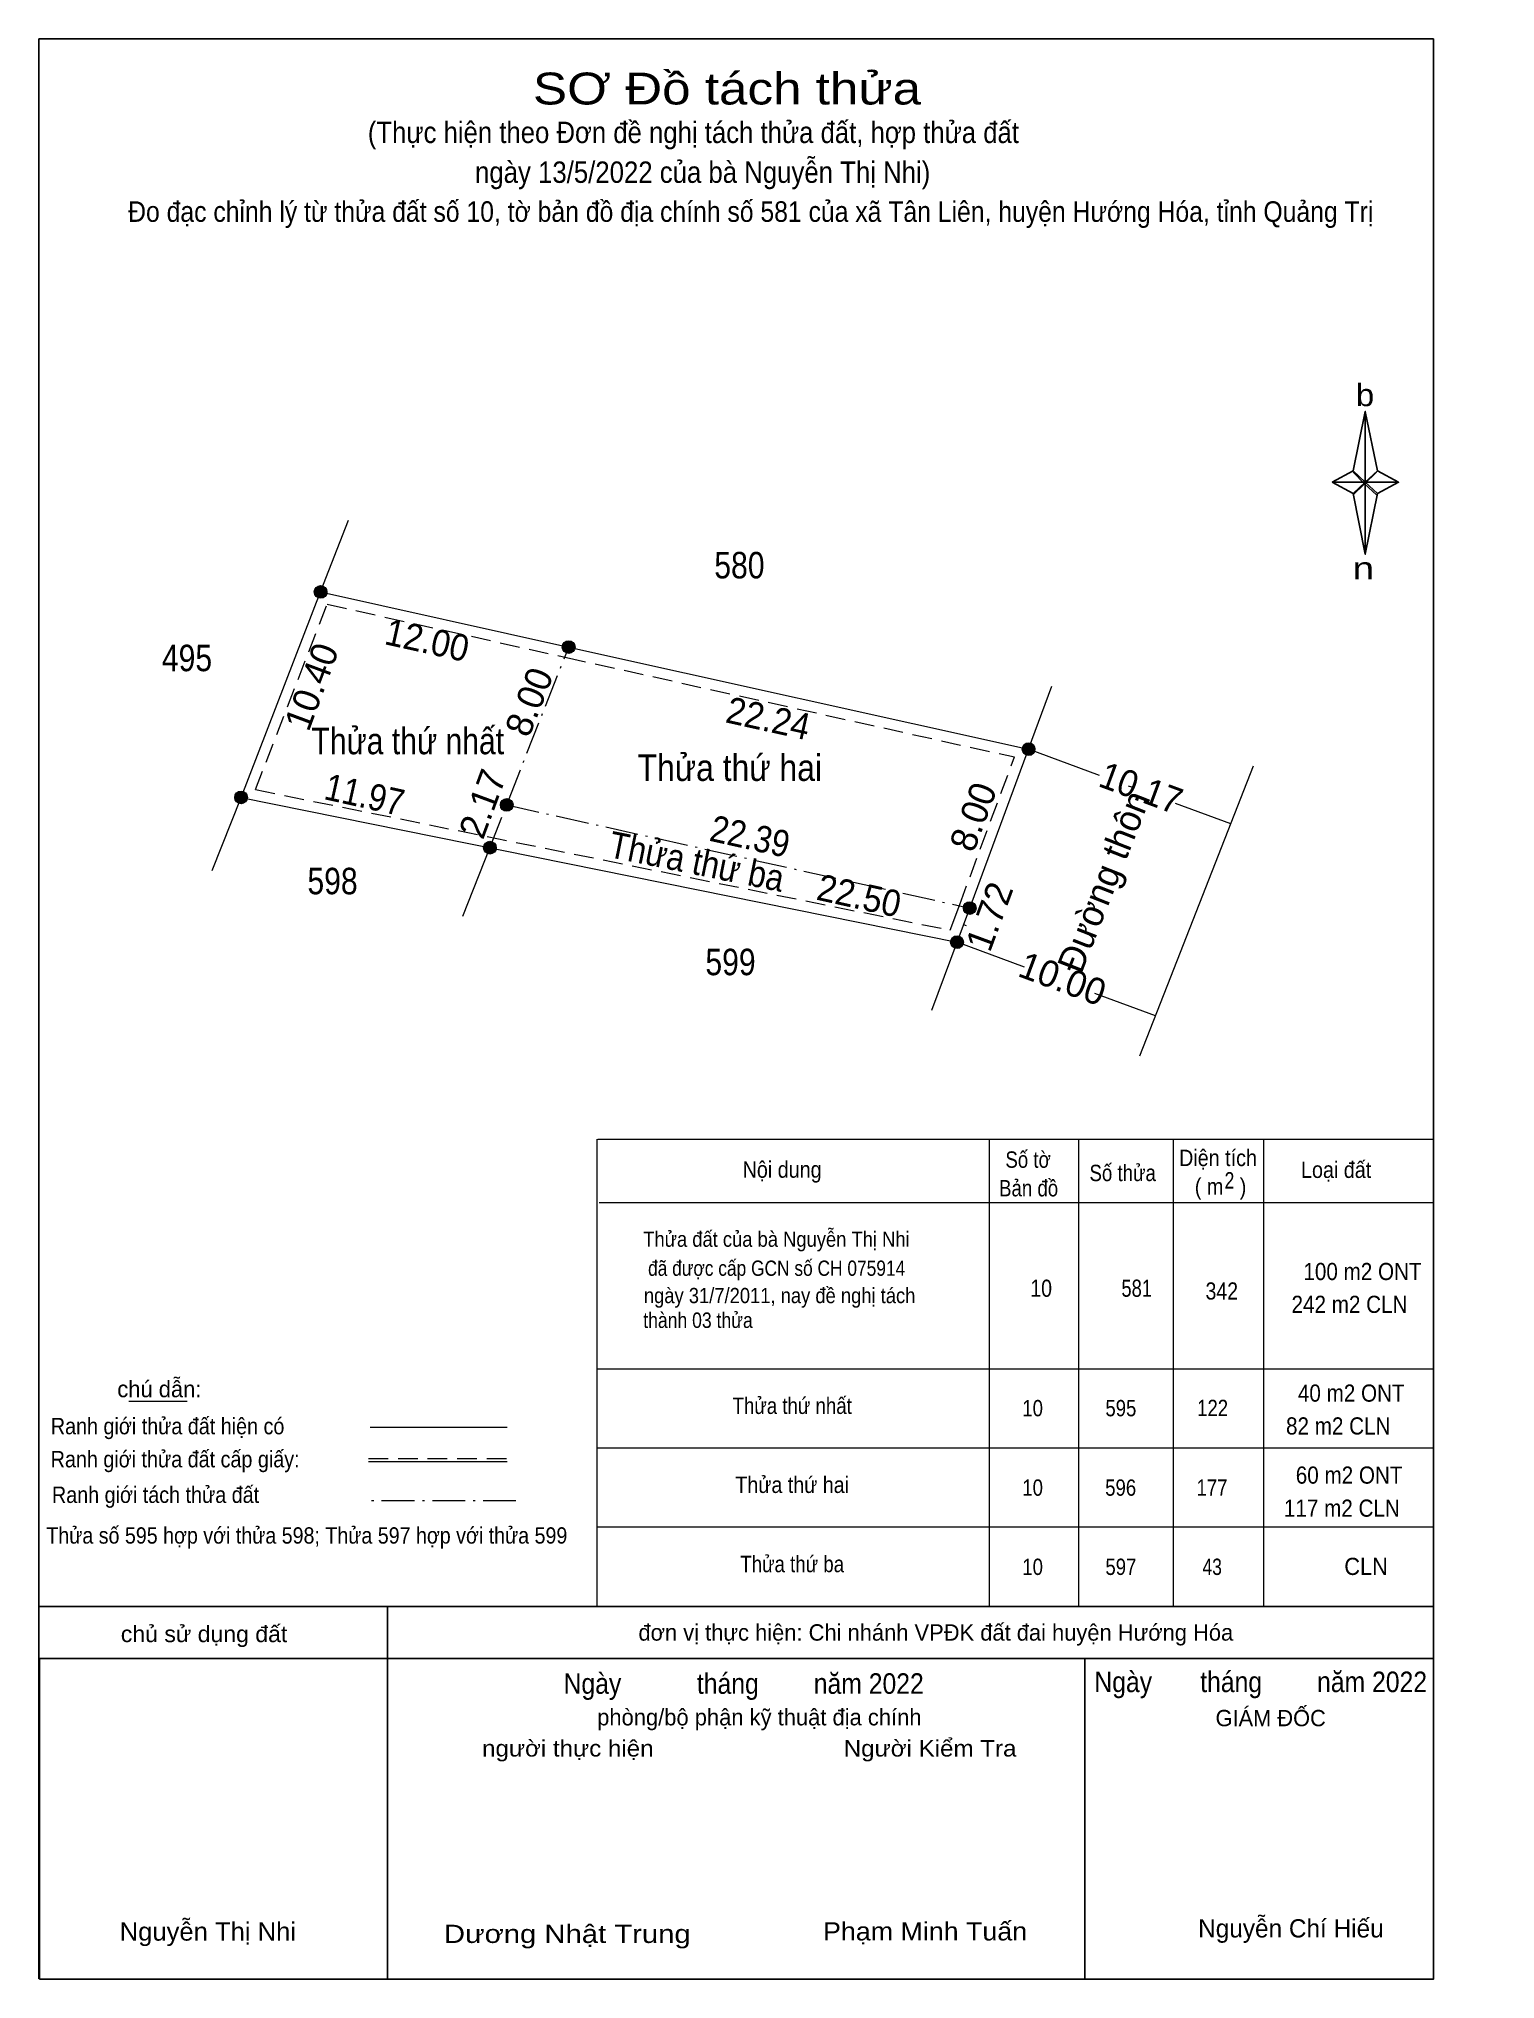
# Model space of a CAD drawing. Header units: metres. Extents: x 549193.9 to 549262.6, y 1837730.9 to 1837822.5.
import ezdxf
from ezdxf.enums import TextEntityAlignment as Align

# ---------------------------------------------------------------- set-up
doc = ezdxf.new("R2010")
doc.units = ezdxf.units.M
doc.header["$LTSCALE"] = 0.31
doc.linetypes.add('DOT_DASHED', pattern=[7.7, 5, -1.2, 0.3, -1.2])
doc.linetypes.add('MEDIUM_DASHED', pattern=[4.5, 3, -1.5])
for name, color, linetype, lineweight in [('1', 7, 'Continuous', 25), ('10', 7, 'Continuous', 13), ('29', 7, 'MEDIUM_DASHED', 13), ('50', 7, 'DOT_DASHED', 13), ('63', 7, 'Continuous', 25)]:
    doc.layers.add(name, color=color, linetype=linetype, lineweight=lineweight)
for name, color, linetype in [('5', 7, 'Continuous'), ('6', 7, 'Continuous'), ('7', 7, 'Continuous')]:
    doc.layers.add(name, color=color, linetype=linetype)

msp = doc.modelspace()

# ---------------------------------------------------------------- hatches: boundary and pattern name
at = {"layer": '10'}
for points in [[(549207.49, 1837796.4, 1), (549206.89, 1837796.4, 1)], [(549219.2, 1837793.8, 1), (549218.6, 1837793.8, 1)], [(549240.91, 1837788.98, 1), (549240.31, 1837788.98, 1)], [(549203.74, 1837786.7, 1), (549203.14, 1837786.7, 1)], [(549216.28, 1837786.35, 1), (549215.68, 1837786.35, 1)], [(549215.48, 1837784.33, 1), (549214.88, 1837784.33, 1)], [(549238.13, 1837781.48, 1), (549237.53, 1837781.48, 1)], [(549237.53, 1837779.87, 1), (549236.93, 1837779.87, 1)]]:
    msp.add_hatch(color=256, dxfattribs=at).paths.add_polyline_path(points)

# ---------------------------------------------------------------- linework, layer by layer
at = {"layer": '1'}
for p, q in [((549193.89, 1837730.94), (549193.89, 1837822.51)), ((549193.89, 1837822.51), (549259.72, 1837822.51)), ((549259.72, 1837730.94), (549259.72, 1837822.51)), ((549255.93, 1837802.12), (549256.5, 1837804.92)), ((549256.5, 1837804.92), (549256.5, 1837801.58)), ((549256.5, 1837804.92), (549257.07, 1837802.12)), ((549254.93, 1837801.58), (549255.93, 1837802.12)), ((549256.46, 1837801.51), (549255.93, 1837802.06)), ((549256.46, 1837801.51), (549257.03, 1837802.06)), ((549255.93, 1837800.98), (549256.46, 1837801.51)), ((549255.93, 1837801.04), (549256.5, 1837798.18)), ((549257.03, 1837800.98), (549256.46, 1837801.51)), ((549256.5, 1837801.58), (549256.5, 1837798.18)), ((549256.5, 1837801.58), (549258.07, 1837801.58)), ((549257.07, 1837801.04), (549256.5, 1837798.18)), ((549257.07, 1837801.04), (549258.07, 1837801.58)), ((549210.35, 1837748.51), (549210.35, 1837730.92)), ((549193.92, 1837746.06), (549193.92, 1837730.92)), ((549193.92, 1837746.06), (549259.72, 1837746.06)), ((549243.26, 1837746.06), (549243.26, 1837730.92))]:
    msp.add_line(p, q, dxfattribs=at)
at = {"layer": '1', "lineweight": 13}
for p, q in [((549220.23, 1837770.57), (549220.23, 1837748.51)), ((549220.28, 1837770.57), (549259.72, 1837770.57)), ((549238.77, 1837748.51), (549238.77, 1837770.57)), ((549242.98, 1837748.51), (549242.98, 1837770.57)), ((549247.44, 1837770.57), (549247.44, 1837748.51)), ((549251.72, 1837748.51), (549251.72, 1837770.57)), ((549259.72, 1837767.57), (549220.34, 1837767.57)), ((549259.72, 1837759.72), (549220.23, 1837759.72)), ((549259.72, 1837759.72), (549220.23, 1837759.72)), ((549259.72, 1837759.72), (549220.23, 1837759.72)), ((549259.72, 1837759.72), (549220.28, 1837759.72)), ((549198.14, 1837758.21), (549200.9, 1837758.21)), ((549259.72, 1837755.99), (549220.23, 1837755.99)), ((549259.72, 1837752.25), (549220.23, 1837752.25)), ((549259.72, 1837752.25), (549220.23, 1837752.25)), ((549259.72, 1837752.25), (549220.23, 1837752.25)), ((549259.72, 1837748.51), (549220.23, 1837748.51)), ((549259.72, 1837748.51), (549220.23, 1837748.51)), ((549259.72, 1837748.51), (549220.23, 1837748.51))]:
    msp.add_line(p, q, dxfattribs=at)
at = {"layer": '1'}
for points in [[(549255.93, 1837802.12), (549256.5, 1837804.92), (549256.5, 1837801.58)], [(549256.5, 1837801.58), (549257.07, 1837802.12), (549258.07, 1837801.58)], [(549254.93, 1837801.58), (549255.93, 1837801.04), (549256.5, 1837801.58)], [(549256.5, 1837801.58), (549256.5, 1837798.18), (549257.07, 1837801.04)]]:
    msp.add_lwpolyline(points, close=True, dxfattribs=at)
for points in [[(549255.93, 1837802.12), (549256.5, 1837801.58), (549257.07, 1837801.04)], [(549257.07, 1837802.12), (549256.5, 1837801.58), (549255.93, 1837801.04)], [(549257.03, 1837802.06), (549256.46, 1837801.51), (549255.93, 1837800.98)], [(549193.92, 1837730.92), (549259.72, 1837730.92), (549259.72, 1837774.53)]]:
    msp.add_lwpolyline(points, dxfattribs=at)
at = {"layer": '10'}
for p, q in [((549207.19, 1837796.4), (549218.9, 1837793.8)), ((549218.9, 1837793.8), (549240.61, 1837788.98)), ((549240.61, 1837788.98), (549241.71, 1837791.96)), ((549237.83, 1837781.48), (549240.61, 1837788.98)), ((549243.96, 1837787.74), (549240.61, 1837788.98)), ((549245.48, 1837787.18), (549245.33, 1837787.24)), ((549202.08, 1837783.25), (549203.44, 1837786.7)), ((549203.44, 1837786.7), (549237.23, 1837779.87)), ((549250.16, 1837785.45), (549247.55, 1837786.42)), ((549213.91, 1837781.1), (549215.18, 1837784.33)), ((549236.91, 1837780.44), (549237.36, 1837781.65)), ((549240.42, 1837778.69), (549237.23, 1837779.87)), ((549246.6, 1837776.39), (549243.74, 1837777.45)), ((549209.53, 1837756.97), (549216, 1837756.97)), ((549209.45, 1837755.35), (549216, 1837755.35))]:
    msp.add_line(p, q, dxfattribs=at)
at = {"layer": '10', "linetype": 'MEDIUM_DASHED'}
for p, q in [((549204.12, 1837787.07), (549207.5, 1837795.82)), ((549207.5, 1837795.82), (549218.79, 1837793.31)), ((549218.79, 1837793.31), (549239.94, 1837788.61)), ((549237.36, 1837781.65), (549239.94, 1837788.61)), ((549204.12, 1837787.07), (549236.91, 1837780.44)), ((549209.45, 1837755.5), (549216, 1837755.5))]:
    msp.add_line(p, q, dxfattribs=at)
at = {"layer": '10', "linetype": 'DOT_DASHED'}
for p, q in [((549215.18, 1837784.33), (549218.9, 1837793.8)), ((549215.98, 1837786.35), (549237.83, 1837781.48))]:
    msp.add_line(p, q, dxfattribs=at)
at = {"layer": '10'}
for points in [[(549203.44, 1837786.7), (549207.19, 1837796.4), (549208.5, 1837799.79)], [(549245.86, 1837774.51), (549247.32, 1837778.23), (549251.23, 1837788.19)], [(549236.04, 1837776.66), (549237.23, 1837779.87), (549237.83, 1837781.48)]]:
    msp.add_lwpolyline(points, dxfattribs=at)
for centre in [(549207.19, 1837796.4), (549218.9, 1837793.8), (549240.61, 1837788.98), (549203.44, 1837786.7), (549215.98, 1837786.35), (549215.18, 1837784.33), (549237.83, 1837781.48), (549237.23, 1837779.87)]:
    msp.add_circle(centre, 0.3, dxfattribs=at)
at = {"layer": '29'}
msp.add_line((549237.54, 1837780.7), (549237.67, 1837780.66), dxfattribs=at)
at = {"layer": '50'}
msp.add_line((549216.41, 1837753.5), (549209.54, 1837753.5), dxfattribs=at)
at = {"layer": '63'}
msp.add_line((549259.72, 1837748.51), (549193.89, 1837748.51), dxfattribs=at)

# ---------------------------------------------------------------- texts
at = {"layer": '1'}
for s, height, width, p in [('SƠ Đồ tách thửa', 1.505, 1.2, (549226.375, 1837819.41)), ('Đo đạc chỉnh lý từ thửa đất số 10, tờ bản đồ địa chính số 581 của xã Tân Liên, huyện Hướng Hóa, tỉnh Quảng Trị', 0.97, 0.9, (549227.495, 1837813.87)), ('Số tờ', 0.7741, 0.85, (549240.585, 1837769.22)), ('Diện tích', 0.7741, 0.9, (549249.55, 1837769.3)), ('Nội dung', 0.7741, 0.9, (549228.975, 1837768.75)), ('Số thửa', 0.7741, 0.85, (549245.05, 1837768.59)), ('2', 0.7741, 0.8, (549250.09, 1837768.24)), ('Loại đất', 0.7741, 0.9, (549255.125, 1837768.74)), ('Bản đồ', 0.7741, 0.85, (549240.61, 1837767.87)), (' ( m   )', 0.7741, 0.9, (549249.54, 1837767.95)), ('Thửa thứ nhất', 0.7741, 0.85, (549229.45, 1837757.6)), ('122', 0.77, 0.85, (549249.295, 1837757.5)), ('Thửa thứ hai', 0.77, 0.9, (549229.45, 1837753.87)), ('177', 0.77, 0.85, (549249.265, 1837753.74)), ('Thửa thứ ba', 0.7743, 0.85, (549229.45, 1837750.13)), ('43', 0.77, 0.8, (549249.275, 1837750)), ('chủ sử dụng đất', 0.7741, 1.05, (549201.69, 1837746.83)), ('Ngày           tháng        năm 2022', 0.97, 0.9, (549227.16, 1837744.39)), ('Ngày       tháng        năm 2022', 0.97, 0.9, (549251.565, 1837744.47)), ('người thực hiện', 0.7741, 1.1, (549218.86, 1837741.43)), ('Người Kiểm Tra', 0.7743, 1.1, (549235.96, 1837741.43))]:
    msp.add_text(s, height=height, dxfattribs=dict(at, width=width)).set_placement(p, align=Align.CENTER)
for s, width, p in [('b', 1.1, (549256.06, 1837805.17)), ('n', 1.3, (549255.9, 1837796.99))]:
    msp.add_text(s, height=1.053, dxfattribs=dict(at, width=width)).set_placement(p)
for s, height, p in [('chú dẫn:', 0.7741, (549199.58, 1837758.39)), ('đơn vị thực hiện: Chi nhánh VPĐK đất đai huyện Hướng Hóa', 0.7728, (549236.23, 1837746.9)), ('phòng/bộ phận kỹ thuật địa chính', 0.7741, (549227.9, 1837742.9)), ('GIÁM ĐỐC', 0.77, (549252.035, 1837742.86))]:
    msp.add_text(s, height=height, dxfattribs=at).set_placement(p, align=Align.CENTER)
for s, height, width, p in [('Nguyễn Thị Nhi', 0.86, 1.05, (549206.03, 1837732.74)), ('Dương Nhật Trung', 0.8601, 1.2, (549224.66, 1837732.63)), ('Phạm Minh Tuấn', 0.86, 1.1, (549240.54, 1837732.75))]:
    msp.add_text(s, height=height, dxfattribs=dict(at, width=width)).set_placement(p, align=Align.RIGHT)
msp.add_text('Nguyễn Chí Hiếu', height=0.86, dxfattribs=at).set_placement((549257.37, 1837732.89), align=Align.RIGHT)
at = {"layer": '10'}
for s, height, width, p in [('580', 1.25, 0.85, (549226.96, 1837797.04)), ('495', 1.25, 0.85, (549200.885, 1837792.66)), ('Thửa thứ nhất', 1.25, 0.85, (549211.305, 1837788.74)), ('Thửa thứ hai', 1.25, 0.9, (549226.505, 1837787.48)), ('598', 1.25, 0.85, (549207.755, 1837782.13)), ('599', 1.25, 0.85, (549226.54, 1837778.31)), ('Ranh giới thửa đất hiện có', 0.7741, 0.9, (549199.97, 1837756.64)), ('Ranh giới thửa đất cấp giấy:', 0.7741, 0.9, (549200.325, 1837755.08)), ('Ranh giới tách thửa đất', 0.7741, 0.9, (549199.4, 1837753.4)), ('Thửa số 595 hợp với thửa 598; Thửa 597 hợp với thửa 599', 0.77, 0.9, (549206.54, 1837751.48))]:
    msp.add_text(s, height=height, dxfattribs=dict(at, width=width)).set_placement(p, align=Align.CENTER)
for s, rotation, width, p in [('10.17', 339.714, 0.95, (549245.7033, 1837786.5602)), ('Thửa thứ ba', 348.573, 0.9, (549224.8212, 1837783.0674))]:
    msp.add_text(s, height=1.25, rotation=rotation, dxfattribs=dict(at, width=width)).set_placement(p, align=Align.CENTER)
for s, rotation, p in [('Đường thôn', 68.567, (549244.7361, 1837782.5066)), ('10.00', 339.625, (549241.9974, 1837777.5579))]:
    msp.add_text(s, height=1.25, rotation=rotation, dxfattribs=at).set_placement(p, align=Align.CENTER)
at = {"layer": '5', "width": 0.85}
for s, p in [('10', (549240.8, 1837757.49)), ('595', (549244.965, 1837757.49)), ('10', (549240.8, 1837753.74)), ('596', (549244.955, 1837753.74)), ('10', (549240.8, 1837750)), ('597', (549244.965, 1837750))]:
    msp.add_text(s, height=0.77, dxfattribs=at).set_placement(p, align=Align.CENTER)
at = {"layer": '6'}
for s, height, width, p in [('Thửa đất của bà Nguyễn Thị Nhi', 0.72, 0.9, (549222.42, 1837765.49)), (' đã được cấp GCN số CH 075914', 0.72, 0.85, (549222.42, 1837764.12)), ('100 m2 ONT', 0.81, 0.9, (549253.58, 1837763.92)), ('ngày 31/7/2011, nay đề nghị tách', 0.72, 0.9, (549222.45, 1837762.83)), ('10', 0.81, 0.85, (549240.69, 1837763.13)), ('581', 0.81, 0.8, (549244.99, 1837763.13)), ('342', 0.81, 0.85, (549248.96, 1837763)), ('242 m2 CLN', 0.81, 0.9, (549253.02, 1837762.37)), ('thành 03 thửa', 0.73, 0.85, (549222.42, 1837761.66)), ('40 m2 ONT', 0.81, 0.9, (549253.32, 1837758.18)), ('82 m2 CLN', 0.81, 0.9, (549252.76, 1837756.63)), ('60 m2 ONT', 0.81, 0.9, (549253.22, 1837754.31)), ('117 m2 CLN', 0.81, 0.9, (549252.66, 1837752.75)), ('CLN', 0.81, 0.95, (549255.51, 1837750))]:
    msp.add_text(s, height=height, dxfattribs=dict(at, width=width)).set_placement(p)
at = {"layer": '63'}
for s, rotation, width, p in [('12.00', 347.482, 0.95, (549212.0895, 1837793.516)), ('22.24', 347.482, 0.95, (549228.1895, 1837789.826)), ('11.97', 347.482, 0.9, (549209.1345, 1837786.2216)), ('22.39', 347.455, 0.9, (549227.3292, 1837784.2574)), ('22.50', 347.482, 0.95, (549232.4795, 1837781.456))]:
    msp.add_text(s, height=1.25, rotation=rotation, dxfattribs=dict(at, width=width)).set_placement(p, align=Align.CENTER)
for s, rotation, p in [('10.40', 69.674, (549207.3504, 1837791.7179)), ('8.00', 68.563, (549217.6133, 1837790.9866)), ('2.17', 69.674, (549215.4186, 1837786.1879)), ('8.00', 69.674, (549238.5778, 1837785.5729)), ('1.72', 69.674, (549239.346, 1837780.8679))]:
    msp.add_text(s, height=1.25, rotation=rotation, dxfattribs=at).set_placement(p, align=Align.CENTER)
for height, p in [(0.01, (549249.1349, 1837788.98)), (0.01, (549249.1349, 1837788.98)), (0.01, (549249.1349, 1837788.98)), (0.01, (549249.1349, 1837788.98)), (0.01, (549249.1349, 1837788.98)), (0.01, (549249.1349, 1837788.98)), (0.01, (549249.1349, 1837788.98)), (0.01, (549249.1349, 1837788.98)), (0.01, (549249.1349, 1837788.98)), (0.01, (549249.1349, 1837788.98)), (0.01, (549249.1349, 1837788.98)), (0.01, (549249.1349, 1837788.98)), (0.01, (549249.1349, 1837788.98)), (0.01, (549249.1349, 1837788.98)), (0.01, (549249.1349, 1837788.98)), (0.01, (549249.1349, 1837788.98)), (0.01, (549249.1349, 1837788.98)), (0.01, (549237.6749, 1837780.66)), (0.01, (549237.6749, 1837780.66)), (0.01, (549237.6749, 1837780.66)), (0.01, (549245.5449, 1837778.92)), (0.01, (549245.5449, 1837778.92)), (0.01, (549245.5449, 1837778.92)), (0.01, (549245.5449, 1837778.92)), (0.01, (549245.5449, 1837778.92)), (0.01, (549245.5449, 1837778.92)), (0.01, (549245.5449, 1837778.92)), (0.01, (549245.5449, 1837778.92)), (0.01, (549245.5449, 1837778.92)), (0.01, (549245.5449, 1837778.92)), (0.01, (549245.5449, 1837778.92)), (0.01, (549245.5449, 1837778.92)), (0.01, (549245.5449, 1837778.92)), (0.01, (549245.5449, 1837778.92)), (0.01, (549245.5449, 1837778.92)), (0.01, (549245.5449, 1837778.92)), (0.01, (549245.5449, 1837778.92)), (0.00312, (549262.6315, 1837775.35)), (0.00312, (549262.6315, 1837775.35))]:
    msp.add_text('D', height=height, dxfattribs=at).set_placement(p, align=Align.CENTER)
at = {"layer": '7', "width": 0.9}
for s, height, p in [('(Thực hiện theo Đơn đề nghị tách thửa đất, hợp thửa đất ', 1.008, (549224.955, 1837817.59)), ('ngày 13/5/2022 của bà Nguyễn Thị Nhi)', 1.01, (549225.225, 1837815.71))]:
    msp.add_text(s, height=height, dxfattribs=at).set_placement(p, align=Align.CENTER)

doc.saveas('drawing.dxf')
